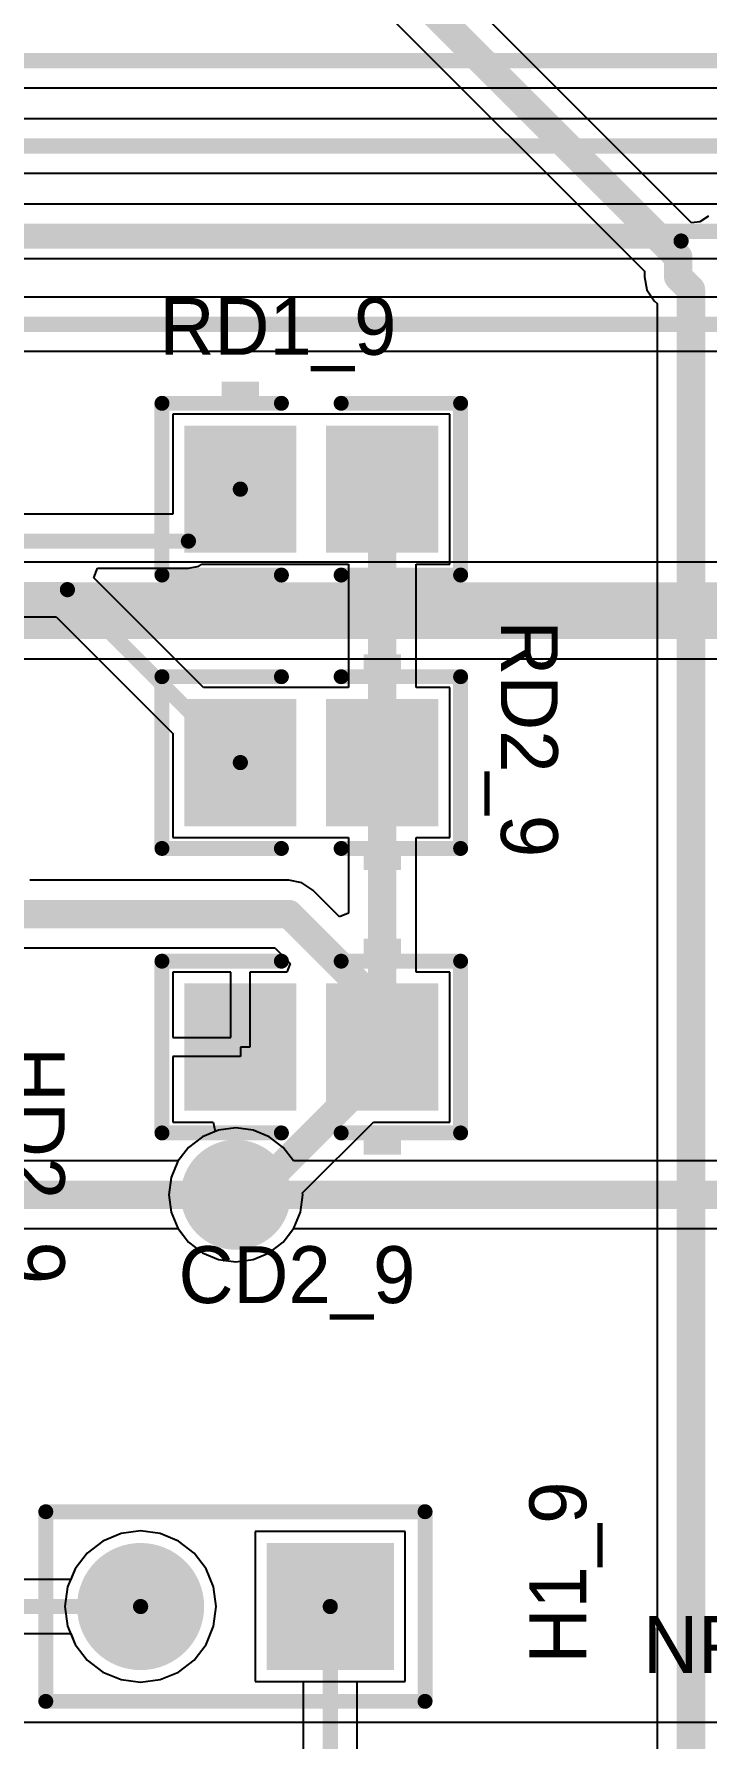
# Model space of a CAD drawing. Header units: millimetres. Extents: x 0.67 to 7.75, y 0.64 to 6.06.
# Drawn here: x 4.667 to 5.021, y 3.335 to 4.234 of the extents above; entities that cross this region are included whole.
import ezdxf

# ---------------------------------------------------------------- set-up
doc = ezdxf.new("R2010")
doc.units = ezdxf.units.MM
doc.header["$MEASUREMENT"] = 0
for name, color, linetype in [('BottomLayer', 5, 'Continuous'), ('BottomSolder', 6, 'Continuous'), ('MultiLayer', 9, 'Continuous'), ('PadHoleLayer', 156, 'Continuous'), ('TopLayer', 1, 'Continuous'), ('TopOverlay', 2, 'Continuous'), ('TopPaste', 8, 'Continuous'), ('TopSolder', 216, 'Continuous'), ('ViaHoleLayer', 16, 'Continuous')]:
    doc.layers.add(name, color=color, linetype=linetype)

# ---------------------------------------------------------------- blocks, each defined once
blk = doc.blocks.new('CC2012_0805_235')
at = {"layer": 'TopLayer'}
for points in [[(-0.06299, -0.02953), (-0.01181, -0.02953), (-0.06299, 0.02953), (-0.01181, 0.02953)], [(0.01181, -0.02953), (0.06299, -0.02953), (0.01181, 0.02953), (0.06299, 0.02953)]]:
    blk.add_solid(points, dxfattribs=at)
at = {"layer": 'TopOverlay', "const_width": 0.00787}
for points in [[(-0.07874, 0.04528), (-0.07874, -0.04528)], [(-0.01575, 0.04528), (-0.07874, 0.04528)], [(0.07874, 0.04528), (0.01575, 0.04528)], [(0.07874, 0.04528), (0.07874, -0.04528)], [(-0.01575, -0.04528), (-0.07874, -0.04528)], [(0.07874, -0.04528), (0.01575, -0.04528)]]:
    blk.add_lwpolyline(points, dxfattribs=at)
at = {"layer": 'TopOverlay', "const_width": 0.00394}
for points in [[(-0.08071, 0.04528, 1), (-0.07677, 0.04528, 1)], [(-0.08071, 0.04528, 1), (-0.07677, 0.04528, 1)], [(-0.01772, 0.04528, 1), (-0.01378, 0.04528, 1)], [(0.01378, 0.04528, 1), (0.01772, 0.04528, 1)], [(0.07677, 0.04528, 1), (0.08071, 0.04528, 1)], [(0.07677, 0.04528, 1), (0.08071, 0.04528, 1)], [(-0.08071, -0.04528, 1), (-0.07677, -0.04528, 1)], [(-0.08071, -0.04528, 1), (-0.07677, -0.04528, 1)], [(-0.01772, -0.04528, 1), (-0.01378, -0.04528, 1)], [(0.01378, -0.04528, 1), (0.01772, -0.04528, 1)], [(0.07677, -0.04528, 1), (0.08071, -0.04528, 1)], [(0.07677, -0.04528, 1), (0.08071, -0.04528, 1)]]:
    blk.add_lwpolyline(points, format="xyb", close=True, dxfattribs=at)
at = {"layer": 'TopOverlay'}
for points in [[(-0.04724, 0.04882), (-0.02756, 0.04882), (-0.04724, 0.05669), (-0.02756, 0.05669)], [(-0.04725, -0.05709), (-0.02756, -0.05709), (-0.04725, -0.04921), (-0.02756, -0.04921)]]:
    blk.add_solid(points, dxfattribs=at)
at = {"layer": 'TopPaste'}
for points in [[(-0.06299, -0.02953), (-0.01181, -0.02953), (-0.06299, 0.02953), (-0.01181, 0.02953)], [(0.01181, -0.02953), (0.06299, -0.02953), (0.01181, 0.02953), (0.06299, 0.02953)]]:
    blk.add_solid(points, dxfattribs=at)
at = {"layer": 'TopSolder'}
for points in [[(-0.06699, -0.03353), (-0.00781, -0.03353), (-0.06699, 0.03353), (-0.00781, 0.03353)], [(0.00781, -0.03353), (0.06699, -0.03353), (0.00781, 0.03353), (0.06699, 0.03353)]]:
    blk.add_solid(points, dxfattribs=at)
blk = doc.blocks.new('CC2012_0805_236')
at = {"layer": 'TopLayer'}
for points in [[(-0.06299, -0.02953), (-0.01181, -0.02953), (-0.06299, 0.02953), (-0.01181, 0.02953)], [(0.01181, -0.02953), (0.06299, -0.02953), (0.01181, 0.02953), (0.06299, 0.02953)]]:
    blk.add_solid(points, dxfattribs=at)
at = {"layer": 'TopOverlay', "const_width": 0.00787}
for points in [[(-0.07874, -0.04528), (-0.07874, 0.04528)], [(-0.07874, 0.04528), (-0.01575, 0.04528)], [(0.01575, 0.04528), (0.07874, 0.04528)], [(0.07874, -0.04528), (0.07874, 0.04528)], [(-0.07874, -0.04528), (-0.01575, -0.04528)], [(0.01575, -0.04528), (0.07874, -0.04528)]]:
    blk.add_lwpolyline(points, dxfattribs=at)
at = {"layer": 'TopOverlay', "const_width": 0.00394}
for points in [[(-0.08071, 0.04528, 1), (-0.07677, 0.04528, 1)], [(-0.08071, 0.04528, 1), (-0.07677, 0.04528, 1)], [(-0.01772, 0.04528, 1), (-0.01378, 0.04528, 1)], [(0.01378, 0.04528, 1), (0.01772, 0.04528, 1)], [(0.07677, 0.04528, 1), (0.08071, 0.04528, 1)], [(0.07677, 0.04528, 1), (0.08071, 0.04528, 1)], [(-0.08071, -0.04528, 1), (-0.07677, -0.04528, 1)], [(-0.08071, -0.04528, 1), (-0.07677, -0.04528, 1)], [(-0.01772, -0.04528, 1), (-0.01378, -0.04528, 1)], [(0.01378, -0.04528, 1), (0.01772, -0.04528, 1)], [(0.07677, -0.04528, 1), (0.08071, -0.04528, 1)], [(0.07677, -0.04528, 1), (0.08071, -0.04528, 1)]]:
    blk.add_lwpolyline(points, format="xyb", close=True, dxfattribs=at)
at = {"layer": 'TopOverlay'}
for points in [[(-0.04727, 0.04882), (-0.02758, 0.04882), (-0.04727, 0.05669), (-0.02758, 0.05669)], [(-0.04724, -0.05707), (-0.02756, -0.05707), (-0.04724, -0.04919), (-0.02756, -0.04919)]]:
    blk.add_solid(points, dxfattribs=at)
at = {"layer": 'TopPaste'}
for points in [[(-0.06299, -0.02953), (-0.01181, -0.02953), (-0.06299, 0.02953), (-0.01181, 0.02953)], [(0.01181, -0.02953), (0.06299, -0.02953), (0.01181, 0.02953), (0.06299, 0.02953)]]:
    blk.add_solid(points, dxfattribs=at)
at = {"layer": 'TopSolder'}
for points in [[(-0.06699, -0.03353), (-0.00781, -0.03353), (-0.06699, 0.03353), (-0.00781, 0.03353)], [(0.00781, -0.03353), (0.06699, -0.03353), (0.00781, 0.03353), (0.06699, 0.03353)]]:
    blk.add_solid(points, dxfattribs=at)
blk = doc.blocks.new('HDR1X2_249')
at = {"layer": 'BottomLayer', "const_width": 0.02953}
blk.add_lwpolyline([(0.08524, 0, 1), (0.11476, 0, 1)], format="xyb", close=True, dxfattribs=at)
at = {"layer": 'BottomLayer'}
blk.add_solid([(-0.02953, -0.02953), (0.02953, -0.02953), (-0.02953, 0.02953), (0.02953, 0.02953)], dxfattribs=at)
at = {"layer": 'BottomSolder', "const_width": 0.03353}
blk.add_lwpolyline([(0.08324, 0, 1), (0.11676, 0, 1)], format="xyb", close=True, dxfattribs=at)
at = {"layer": 'BottomSolder'}
blk.add_solid([(-0.03353, -0.03353), (0.03353, -0.03353), (-0.03353, 0.03353), (0.03353, 0.03353)], dxfattribs=at)
at = {"layer": 'MultiLayer', "const_width": 0.02953}
blk.add_lwpolyline([(0.08524, 0, 1), (0.11476, 0, 1)], format="xyb", close=True, dxfattribs=at)
at = {"layer": 'MultiLayer'}
blk.add_solid([(-0.02953, -0.02953), (0.02953, -0.02953), (-0.02953, 0.02953), (0.02953, 0.02953)], dxfattribs=at)
at = {"layer": 'PadHoleLayer', "const_width": 0.01772}
for points in [[(-0.00886, 0, 1), (0.00886, 0, 1)], [(0.09114, 0, 1), (0.10886, 0, 1)]]:
    blk.add_lwpolyline(points, format="xyb", close=True, dxfattribs=at)
at = {"layer": 'TopLayer', "const_width": 0.02953}
blk.add_lwpolyline([(0.08524, 0, 1), (0.11476, 0, 1)], format="xyb", close=True, dxfattribs=at)
at = {"layer": 'TopLayer'}
blk.add_solid([(-0.02953, -0.02953), (0.02953, -0.02953), (-0.02953, 0.02953), (0.02953, 0.02953)], dxfattribs=at)
at = {"layer": 'TopOverlay', "const_width": 0.00787}
for points in [[(-0.05, 0.05), (-0.05, -0.05)], [(0.15, 0.05), (-0.05, 0.05)], [(0.15, 0.05), (0.15, -0.05)], [(0.15, -0.05), (-0.05, -0.05)]]:
    blk.add_lwpolyline(points, dxfattribs=at)
at = {"layer": 'TopOverlay', "const_width": 0.00394}
for points in [[(-0.05197, 0.05, 1), (-0.04803, 0.05, 1)], [(-0.05197, 0.05, 1), (-0.04803, 0.05, 1)], [(0.14803, 0.05, 1), (0.15197, 0.05, 1)], [(0.14803, 0.05, 1), (0.15197, 0.05, 1)], [(-0.05197, -0.05, 1), (-0.04803, -0.05, 1)], [(-0.05197, -0.05, 1), (-0.04803, -0.05, 1)], [(0.14803, -0.05, 1), (0.15197, -0.05, 1)], [(0.14803, -0.05, 1), (0.15197, -0.05, 1)]]:
    blk.add_lwpolyline(points, format="xyb", close=True, dxfattribs=at)
at = {"layer": 'TopSolder', "const_width": 0.03353}
blk.add_lwpolyline([(0.08324, 0, 1), (0.11676, 0, 1)], format="xyb", close=True, dxfattribs=at)
at = {"layer": 'TopSolder'}
blk.add_solid([(-0.03353, -0.03353), (0.03353, -0.03353), (-0.03353, 0.03353), (0.03353, 0.03353)], dxfattribs=at)
blk = doc.blocks.new('CC2012_0805_253')
at = {"layer": 'TopLayer'}
for points in [[(-0.06299, -0.02953), (-0.01181, -0.02953), (-0.06299, 0.02953), (-0.01181, 0.02953)], [(0.01181, -0.02953), (0.06299, -0.02953), (0.01181, 0.02953), (0.06299, 0.02953)]]:
    blk.add_solid(points, dxfattribs=at)
at = {"layer": 'TopOverlay', "const_width": 0.00787}
for points in [[(-0.07874, 0.04528), (-0.07874, -0.04528)], [(-0.01575, 0.04528), (-0.07874, 0.04528)], [(0.07874, 0.04528), (0.01575, 0.04528)], [(0.07874, 0.04528), (0.07874, -0.04528)], [(-0.01575, -0.04528), (-0.07874, -0.04528)], [(0.07874, -0.04528), (0.01575, -0.04528)]]:
    blk.add_lwpolyline(points, dxfattribs=at)
at = {"layer": 'TopOverlay', "const_width": 0.00394}
for points in [[(-0.08071, 0.04528, 1), (-0.07677, 0.04528, 1)], [(-0.08071, 0.04528, 1), (-0.07677, 0.04528, 1)], [(-0.01772, 0.04528, 1), (-0.01378, 0.04528, 1)], [(0.01378, 0.04528, 1), (0.01772, 0.04528, 1)], [(0.07677, 0.04528, 1), (0.08071, 0.04528, 1)], [(0.07677, 0.04528, 1), (0.08071, 0.04528, 1)], [(-0.08071, -0.04528, 1), (-0.07677, -0.04528, 1)], [(-0.08071, -0.04528, 1), (-0.07677, -0.04528, 1)], [(-0.01772, -0.04528, 1), (-0.01378, -0.04528, 1)], [(0.01378, -0.04528, 1), (0.01772, -0.04528, 1)], [(0.07677, -0.04528, 1), (0.08071, -0.04528, 1)], [(0.07677, -0.04528, 1), (0.08071, -0.04528, 1)]]:
    blk.add_lwpolyline(points, format="xyb", close=True, dxfattribs=at)
at = {"layer": 'TopOverlay'}
for points in [[(-0.04726, 0.04882), (-0.02757, 0.04882), (-0.04726, 0.05669), (-0.02757, 0.05669)], [(-0.04725, -0.05707), (-0.02756, -0.05707), (-0.04725, -0.0492), (-0.02756, -0.0492)]]:
    blk.add_solid(points, dxfattribs=at)
at = {"layer": 'TopPaste'}
for points in [[(-0.06299, -0.02953), (-0.01181, -0.02953), (-0.06299, 0.02953), (-0.01181, 0.02953)], [(0.01181, -0.02953), (0.06299, -0.02953), (0.01181, 0.02953), (0.06299, 0.02953)]]:
    blk.add_solid(points, dxfattribs=at)
at = {"layer": 'TopSolder'}
for points in [[(-0.06699, -0.03353), (-0.00781, -0.03353), (-0.06699, 0.03353), (-0.00781, 0.03353)], [(0.00781, -0.03353), (0.06699, -0.03353), (0.00781, 0.03353), (0.06699, 0.03353)]]:
    blk.add_solid(points, dxfattribs=at)

msp = doc.modelspace()

# ---------------------------------------------------------------- linework, layer by layer
at = {"layer": 'BottomLayer'}
for p, q in [((4.52433, 4.20573), (5.32434, 4.20573)), ((5.31803, 4.18927), (4.51328, 4.18927)), ((4.46697, 4.16073), (5.25934, 4.16073)), ((5.25303, 4.14427), (4.46066, 4.14427)), ((4.41197, 4.11573), (5.19172, 4.11573)), ((5.17844, 4.09527), (4.40003, 4.09527)), ((4.35739, 4.06673), (5.07564, 4.06673)), ((5.06573, 3.95549), (4.12, 3.95549)), ((4.13056, 3.90451), (5.06573, 3.90451)), ((4.75535, 3.65257), (4.74804, 3.64696)), ((4.76386, 3.6561), (4.75535, 3.65257)), ((4.773, 3.6573), (4.76386, 3.6561)), ((4.78214, 3.6561), (4.773, 3.6573)), ((4.79065, 3.65257), (4.78214, 3.6561)), ((4.79796, 3.64696), (4.79065, 3.65257)), ((4.74804, 3.64696), (4.74257, 3.63984)), ((4.80343, 3.63984), (4.79796, 3.64696)), ((4.74257, 3.63984), (4.62778, 3.63984)), ((5.36327, 3.63984), (4.80343, 3.63984)), ((4.62192, 3.60416), (4.74257, 3.60416)), ((4.74257, 3.60416), (4.74804, 3.59704)), ((4.74804, 3.59704), (4.75535, 3.59143)), ((4.79065, 3.59143), (4.79796, 3.59704)), ((4.79796, 3.59704), (4.80343, 3.60416)), ((4.80343, 3.60416), (5.37475, 3.60416)), ((4.75535, 3.59143), (4.76386, 3.5879)), ((4.76386, 3.5879), (4.773, 3.5867)), ((4.773, 3.5867), (4.78214, 3.5879)), ((4.78214, 3.5879), (4.79065, 3.59143)), ((4.71248, 3.4434), (4.70286, 3.43941)), ((4.7228, 3.44475), (4.71248, 3.4434)), ((4.73311, 3.4434), (4.7228, 3.44475)), ((4.74273, 3.43941), (4.73311, 3.4434)), ((4.86232, 3.44441), (4.78327, 3.44441)), ((4.78327, 3.44441), (4.78327, 3.36536)), ((4.86232, 3.36536), (4.86232, 3.44441)), ((4.70286, 3.43941), (4.6946, 3.43308)), ((4.75099, 3.43308), (4.74273, 3.43941)), ((4.68827, 3.42482), (4.68429, 3.4152)), ((4.6946, 3.43308), (4.68827, 3.42482)), ((4.75732, 3.42482), (4.75099, 3.43308)), ((4.76131, 3.4152), (4.75732, 3.42482)), ((4.68429, 3.4152), (4.68293, 3.40489)), ((4.76266, 3.40489), (4.76131, 3.4152)), ((4.68293, 3.40489), (4.68429, 3.39457)), ((4.76131, 3.39457), (4.76266, 3.40489)), ((4.68429, 3.39457), (4.68827, 3.38495)), ((4.75732, 3.38495), (4.76131, 3.39457)), ((4.68827, 3.38495), (4.6946, 3.37669)), ((4.75099, 3.37669), (4.75732, 3.38495)), ((4.6946, 3.37669), (4.70286, 3.37036)), ((4.74273, 3.37036), (4.75099, 3.37669)), ((4.70286, 3.37036), (4.71248, 3.36638)), ((4.71248, 3.36638), (4.7228, 3.36502)), ((4.7228, 3.36502), (4.73311, 3.36638)), ((4.73311, 3.36638), (4.74273, 3.37036)), ((4.78327, 3.36536), (4.86232, 3.36536)), ((6.82032, 3.34375), (2.66432, 3.34375))]:
    msp.add_line(p, q, dxfattribs=at)
for points, const_width in [([(3.5, 4.22), (5.415, 4.22)], 0.008), ([(4.435, 4.175), (5.35, 4.175)], 0.008), ([(4.38, 4.13), (5.285, 4.13)], 0.008), ([(1.174, 4.081), (6.385, 4.081)], 0.008), ([(4.12, 3.93), (5.09, 3.93)], 0.03), ([(3.796, 3.622), (4.773, 3.622)], 0.015), ([(4.773, 3.622), (5.801, 3.622)], 0.015)]:
    msp.add_lwpolyline(points, dxfattribs=dict(at, const_width=const_width))
for points, const_width in [([(4.7605, 3.622, 1), (4.7855, 3.622, 1)], 0.025), ([(4.76925, 3.622, 1), (4.77675, 3.622, 1)], 0.0075), ([(4.76925, 3.622, 1), (4.77675, 3.622, 1)], 0.0075)]:
    msp.add_lwpolyline(points, format="xyb", close=True, dxfattribs=dict(at, const_width=const_width))
at = {"layer": 'BottomSolder', "const_width": 0.029}
msp.add_lwpolyline([(4.7585, 3.622, 1), (4.7875, 3.622, 1)], format="xyb", close=True, dxfattribs=at)
at = {"layer": 'MultiLayer', "const_width": 0.025}
msp.add_lwpolyline([(4.7605, 3.622, 1), (4.7855, 3.622, 1)], format="xyb", close=True, dxfattribs=at)
at = {"layer": 'TopLayer'}
for p, q in [((5.01336, 4.13455), (4.79544, 4.35248)), ((4.77021, 4.32724), (4.98845, 4.109)), ((5.0177, 4.13498), (5.01336, 4.13455)), ((5.02233, 4.13807), (5.0177, 4.13498)), ((4.98845, 4.109), (4.98845, 4.10598)), ((4.98845, 4.10598), (4.98981, 4.09915)), ((4.98981, 4.09915), (4.99368, 4.09336)), ((4.99368, 4.09336), (4.99516, 4.09189)), ((4.99516, 4.09189), (4.99516, 2.13143)), ((4.81098, 4.03358), (4.7398, 4.03358)), ((4.7398, 4.03358), (4.7398, 3.98093)), ((4.81461, 4.03358), (4.81098, 4.03358)), ((4.81098, 4.03358), (4.81098, 4.03358)), ((4.88579, 4.03358), (4.81461, 4.03358)), ((4.81461, 4.03358), (4.81461, 4.03358)), ((4.88579, 3.95452), (4.88579, 4.03358)), ((4.7398, 3.98093), (4.6528, 3.98093)), ((4.69808, 3.94738), (4.70015, 3.95238)), ((4.75605, 3.88941), (4.69808, 3.94738)), ((4.70015, 3.95238), (4.748, 3.95238)), ((4.748, 3.95238), (4.75347, 3.95347)), ((4.748, 3.95238), (4.748, 3.95238)), ((4.75347, 3.95347), (4.75504, 3.95452)), ((4.75504, 3.95452), (4.81098, 3.95452)), ((4.81098, 3.95452), (4.81098, 3.95452)), ((4.81098, 3.95452), (4.81461, 3.95452)), ((4.81461, 3.95452), (4.81461, 3.95452)), ((4.81461, 3.95452), (4.83235, 3.95452)), ((4.83235, 3.95452), (4.83235, 3.88941)), ((4.86804, 3.88941), (4.86804, 3.95452)), ((4.86804, 3.95452), (4.88579, 3.95452)), ((4.6528, 3.92679), (4.6783, 3.92679)), ((4.6783, 3.92679), (4.7398, 3.86529)), ((4.81098, 3.88941), (4.75605, 3.88941)), ((4.81461, 3.88941), (4.81098, 3.88941)), ((4.81098, 3.88941), (4.81098, 3.88941)), ((4.83235, 3.88941), (4.81461, 3.88941)), ((4.81461, 3.88941), (4.81461, 3.88941)), ((4.88579, 3.88941), (4.86804, 3.88941)), ((4.88579, 3.81036), (4.88579, 3.88941)), ((4.7398, 3.86529), (4.7398, 3.81036)), ((4.7398, 3.81036), (4.81098, 3.81036)), ((4.81098, 3.81036), (4.81098, 3.81036)), ((4.81098, 3.81036), (4.81461, 3.81036)), ((4.81461, 3.81036), (4.81461, 3.81036)), ((4.81461, 3.81036), (4.83235, 3.81036)), ((4.83235, 3.81036), (4.83235, 3.77041)), ((4.86804, 3.73941), (4.86804, 3.81036)), ((4.86804, 3.81036), (4.88579, 3.81036)), ((4.801, 3.78784), (4.6643, 3.78784)), ((4.80783, 3.78648), (4.801, 3.78784)), ((4.81362, 3.78262), (4.80783, 3.78648)), ((4.82773, 3.7685), (4.81362, 3.78262)), ((4.83235, 3.77041), (4.82773, 3.7685)), ((4.65691, 3.75216), (4.79361, 3.75216)), ((4.79361, 3.75216), (4.80173, 3.74403)), ((4.80173, 3.74403), (4.79982, 3.73941)), ((4.77039, 3.73941), (4.7398, 3.73941)), ((4.7398, 3.73941), (4.7398, 3.70489)), ((4.77039, 3.70489), (4.77039, 3.73941)), ((4.79982, 3.73941), (4.78039, 3.73941)), ((4.78039, 3.73941), (4.78039, 3.69989)), ((4.88579, 3.73941), (4.86804, 3.73941)), ((4.88579, 3.66036), (4.88579, 3.73941)), ((4.7398, 3.70489), (4.77039, 3.70489)), ((4.77539, 3.69489), (4.7398, 3.69489)), ((4.7398, 3.69489), (4.7398, 3.66036)), ((4.78039, 3.69989), (4.77539, 3.69989)), ((4.77539, 3.69989), (4.77539, 3.69489)), ((4.7398, 3.66036), (4.76108, 3.66036)), ((4.76108, 3.66036), (4.76208, 3.65536)), ((4.80818, 3.62294), (4.84559, 3.66036)), ((4.84559, 3.66036), (4.88579, 3.66036)), ((4.75535, 3.65257), (4.74804, 3.64696)), ((4.76208, 3.65536), (4.75535, 3.65257)), ((4.74804, 3.64696), (4.74243, 3.63965)), ((4.74243, 3.63965), (4.7389, 3.63114)), ((4.7389, 3.63114), (4.7377, 3.622)), ((4.8083, 3.622), (4.80818, 3.62294)), ((4.7377, 3.622), (4.7389, 3.61286)), ((4.8071, 3.61286), (4.8083, 3.622)), ((4.7389, 3.61286), (4.74243, 3.60435)), ((4.80357, 3.60435), (4.8071, 3.61286)), ((4.74243, 3.60435), (4.74804, 3.59704)), ((4.74804, 3.59704), (4.75535, 3.59143)), ((4.79065, 3.59143), (4.79796, 3.59704)), ((4.79796, 3.59704), (4.80357, 3.60435)), ((4.75535, 3.59143), (4.76386, 3.5879)), ((4.76386, 3.5879), (4.773, 3.5867)), ((4.773, 3.5867), (4.78214, 3.5879)), ((4.78214, 3.5879), (4.79065, 3.59143)), ((4.71248, 3.4434), (4.70286, 3.43941)), ((4.7228, 3.44475), (4.71248, 3.4434)), ((4.73311, 3.4434), (4.7228, 3.44475)), ((4.74273, 3.43941), (4.73311, 3.4434)), ((4.86232, 3.44441), (4.78327, 3.44441)), ((4.78327, 3.44441), (4.78327, 3.36536)), ((4.86232, 3.36536), (4.86232, 3.44441)), ((4.70286, 3.43941), (4.6946, 3.43308)), ((4.75099, 3.43308), (4.74273, 3.43941)), ((4.68827, 3.42482), (4.68592, 3.41916)), ((4.6946, 3.43308), (4.68827, 3.42482)), ((4.75732, 3.42482), (4.75099, 3.43308)), ((4.76131, 3.4152), (4.75732, 3.42482)), ((4.68592, 3.41916), (4.60402, 3.41916)), ((4.76266, 3.40489), (4.76131, 3.4152)), ((4.76131, 3.39457), (4.76266, 3.40489)), ((4.60797, 3.39061), (4.68592, 3.39061)), ((4.68592, 3.39061), (4.68827, 3.38495)), ((4.75732, 3.38495), (4.76131, 3.39457)), ((4.68827, 3.38495), (4.6946, 3.37669)), ((4.75099, 3.37669), (4.75732, 3.38495)), ((4.6946, 3.37669), (4.70286, 3.37036)), ((4.74273, 3.37036), (4.75099, 3.37669)), ((4.70286, 3.37036), (4.71248, 3.36638)), ((4.71248, 3.36638), (4.7228, 3.36502)), ((4.7228, 3.36502), (4.73311, 3.36638)), ((4.73311, 3.36638), (4.74273, 3.37036)), ((4.78327, 3.36536), (4.80852, 3.36536)), ((4.80852, 3.36536), (4.80852, 3.0734)), ((4.83707, 3.06748), (4.83707, 3.36536)), ((4.83707, 3.36536), (4.86232, 3.36536))]:
    msp.add_line(p, q, dxfattribs=at)
for points, const_width in [([(4.7578, 4.36489), (5.0063, 4.11639)], 0.015), ([(5.0063, 4.10598), (5.0063, 4.11639)], 0.015), ([(5.0063, 4.10598), (5.013, 4.09928)], 0.015), ([(5.013, 1.40795), (5.013, 4.09928)], 0.015), ([(4.8502, 3.84989), (4.8502, 3.99405)], 0.015), ([(4.748, 3.96666), (4.77539, 3.99405)], 0.008), ([(4.6138, 3.96666), (4.748, 3.96666)], 0.008), ([(4.6138, 3.94107), (4.68421, 3.94107)], 0.008), ([(4.68421, 3.94107), (4.77539, 3.84989)], 0.008), ([(4.8502, 3.7208), (4.8502, 3.84989)], 0.015), ([(4.65691, 3.77), (4.801, 3.77)], 0.015), ([(4.801, 3.77), (4.8502, 3.7208)], 0.015), ([(4.8502, 3.69989), (4.8502, 3.7208)], 0.015), ([(4.8502, 3.6902), (4.8502, 3.69989)], 0.015), ([(4.78, 3.62), (4.8502, 3.6902)], 0.015), ([(4.58429, 3.40489), (4.7228, 3.40489)], 0.008), ([(4.8228, 3.06748), (4.8228, 3.40489)], 0.008)]:
    msp.add_lwpolyline(points, dxfattribs=dict(at, const_width=const_width))
for points, const_width in [([(5.00255, 4.11639, 1), (5.01005, 4.11639, 1)], 0.0075), ([(5.00255, 4.11639, 1), (5.01005, 4.11639, 1)], 0.0075), ([(5.00255, 4.10598, 1), (5.01005, 4.10598, 1)], 0.0075), ([(5.00255, 4.10598, 1), (5.01005, 4.10598, 1)], 0.0075), ([(5.00925, 4.09928, 1), (5.01675, 4.09928, 1)], 0.0075), ([(5.00925, 4.09928, 1), (5.01675, 4.09928, 1)], 0.0075), ([(4.84645, 3.99405, 1), (4.85395, 3.99405, 1)], 0.0075), ([(4.77339, 3.99405, 1), (4.77739, 3.99405, 1)], 0.004), ([(4.746, 3.96666, 1), (4.75, 3.96666, 1)], 0.004), ([(4.746, 3.96666, 1), (4.75, 3.96666, 1)], 0.004), ([(4.68221, 3.94107, 1), (4.68621, 3.94107, 1)], 0.004), ([(4.68221, 3.94107, 1), (4.68621, 3.94107, 1)], 0.004), ([(4.84645, 3.84989, 1), (4.85395, 3.84989, 1)], 0.0075), ([(4.84645, 3.84989, 1), (4.85395, 3.84989, 1)], 0.0075), ([(4.77339, 3.84989, 1), (4.77739, 3.84989, 1)], 0.004), ([(4.79725, 3.77, 1), (4.80475, 3.77, 1)], 0.0075), ([(4.79725, 3.77, 1), (4.80475, 3.77, 1)], 0.0075), ([(4.84645, 3.7208, 1), (4.85395, 3.7208, 1)], 0.0075), ([(4.84645, 3.7208, 1), (4.85395, 3.7208, 1)], 0.0075), ([(4.84645, 3.7208, 1), (4.85395, 3.7208, 1)], 0.0075), ([(4.84645, 3.69989, 1), (4.85395, 3.69989, 1)], 0.0075), ([(4.84645, 3.69989, 1), (4.85395, 3.69989, 1)], 0.0075), ([(4.84645, 3.6902, 1), (4.85395, 3.6902, 1)], 0.0075), ([(4.84645, 3.6902, 1), (4.85395, 3.6902, 1)], 0.0075), ([(4.7605, 3.622, 1), (4.7855, 3.622, 1)], 0.025), ([(4.77625, 3.62, 1), (4.78375, 3.62, 1)], 0.0075), ([(4.7208, 3.40489, 1), (4.7248, 3.40489, 1)], 0.004), ([(4.8208, 3.40489, 1), (4.8248, 3.40489, 1)], 0.004)]:
    msp.add_lwpolyline(points, format="xyb", close=True, dxfattribs=dict(at, const_width=const_width))
at = {"layer": 'TopOverlay', "const_width": 0.008}
msp.add_lwpolyline([(4.0278, 4.12489), (5.0078, 4.12489)], dxfattribs=at)
at = {"layer": 'TopOverlay', "const_width": 0.004}
msp.add_lwpolyline([(5.0058, 4.12489, 1), (5.0098, 4.12489, 1)], format="xyb", close=True, dxfattribs=at)
at = {"layer": 'TopSolder', "const_width": 0.029}
msp.add_lwpolyline([(4.7585, 3.622, 1), (4.7875, 3.622, 1)], format="xyb", close=True, dxfattribs=at)
at = {"layer": 'ViaHoleLayer', "const_width": 0.014}
msp.add_lwpolyline([(4.766, 3.622, 1), (4.78, 3.622, 1)], format="xyb", close=True, dxfattribs=at)

# ---------------------------------------------------------------- block references
for name, p, rotation in [('CC2012_0805_236', (4.8128, 3.99405), 360), ('CC2012_0805_235', (4.8128, 3.84989), 180), ('CC2012_0805_253', (4.8128, 3.69989), 180), ('HDR1X2_249', (4.8228, 3.40489), 180)]:
    msp.add_blockref(name, p, dxfattribs=dict(rotation=rotation))

# ---------------------------------------------------------------- texts
at = {"layer": 'TopOverlay'}
for s, p in [('RD1_9', (4.7328, 4.06489)), ('CD2_9', (4.7428, 3.56489)), ('NPN1_10', (4.9878, 3.36989))]:
    msp.add_text(s, height=0.03, dxfattribs=at).set_placement(p)
for s, rotation, p in [('RD2_9', 270, (4.9128, 3.92489)), ('HD2_9', 270, (4.6528, 3.69989)), ('H1_9', 90, (4.9578, 3.37489))]:
    msp.add_text(s, height=0.03, rotation=rotation, dxfattribs=at).set_placement(p)

doc.saveas('drawing.dxf')
